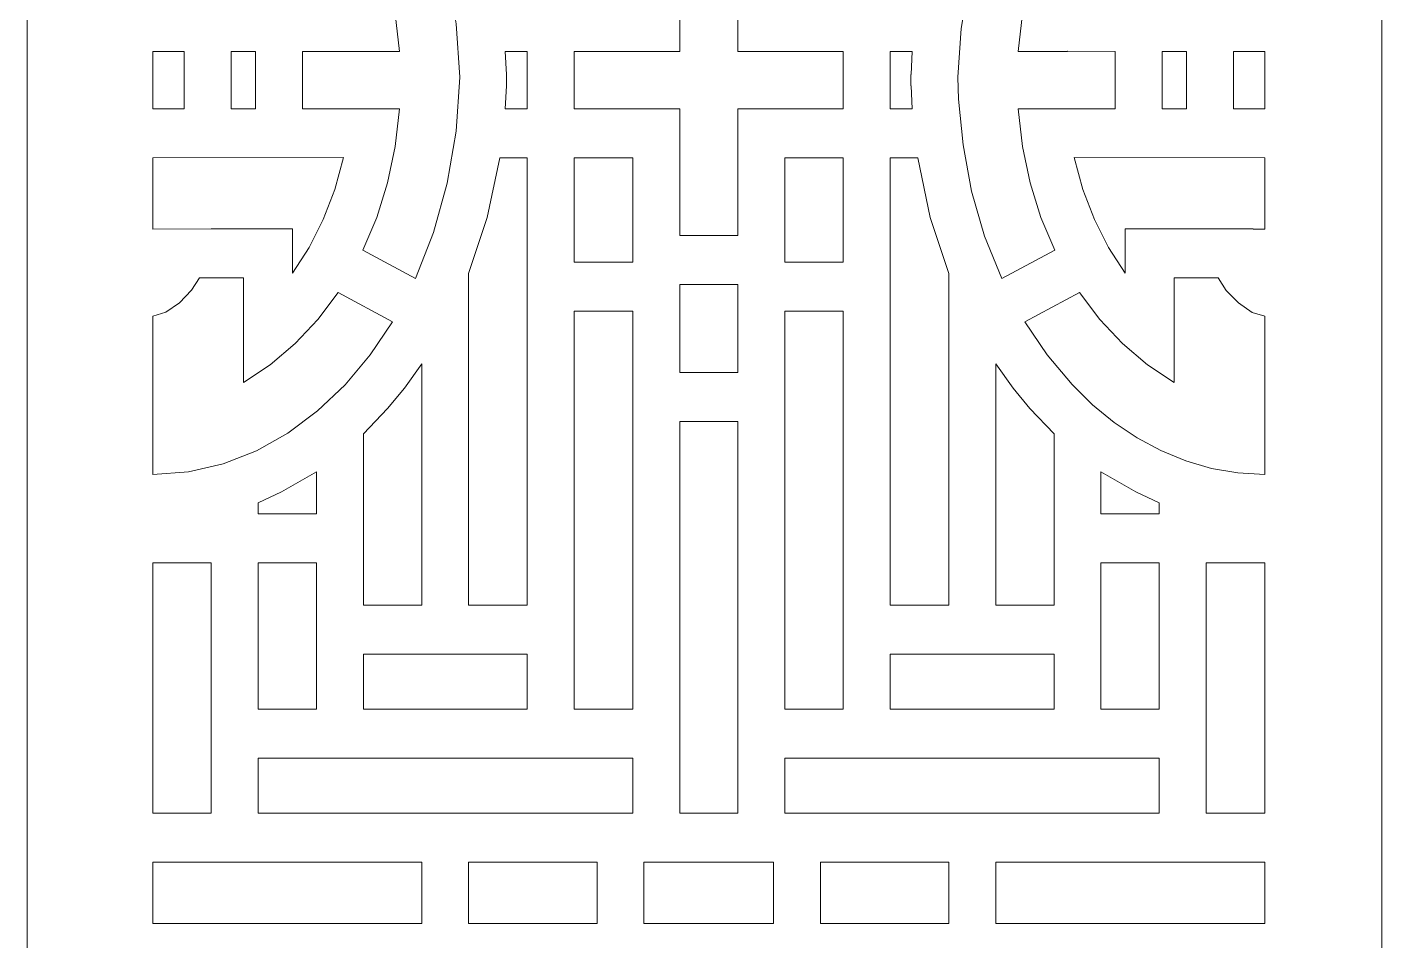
# Model space of a CAD drawing. Header units: centimetres. Extents: x -9.3 to 8.7, y -8.2 to 13.6.
# Drawn here: x -9.34 to -0.73, y -2.88 to 2.93 of the extents above; entities that cross this region are included whole.
import ezdxf

# ---------------------------------------------------------------- set-up
doc = ezdxf.new("R2010")
doc.units = ezdxf.units.CM
doc.header["$MEASUREMENT"] = 0
doc.layers.add('layer 1', color=7, linetype='Continuous')

msp = doc.modelspace()

# ---------------------------------------------------------------- linework, layer by layer
at = {"layer": 'layer 1', "color": 242, "lineweight": 9}
for points, knots in [([(-0.72869, 13.59895), (-0.72869, 13.59895), (-0.72869, 12.26156), (-0.72869, 12.26156), (-0.72869, 12.26156), (-0.72869, 12.26156), (-0.72869, 11.95036), (-0.72869, 11.95036), (-0.72869, 11.95036), (-0.72869, 11.95036), (-0.72869, 11.56136), (-0.72869, 11.56136), (-0.72869, 11.56136), (-0.72869, 11.56136), (-0.72869, 11.25016), (-0.72869, 11.25016), (-0.72869, 11.25016), (-0.72869, 11.25016), (-0.72869, 8.25796), (-0.72869, 8.25796), (-0.72869, 8.25796), (-0.72869, 8.25796), (-0.72869, 7.94675), (-0.72869, 7.94675), (-0.72869, 7.94675), (-0.72869, 7.94675), (-0.72869, 7.55775), (-0.72869, 7.55775), (-0.72869, 7.55775), (-0.72869, 7.55775), (-0.72869, 7.24655), (-0.72869, 7.24655), (-0.72869, 7.24655), (-0.72869, 7.24655), (-0.72869, -2.06965), (-0.72869, -2.06965), (-0.72869, -2.06965), (-0.72869, -2.06965), (-0.72869, -2.38085), (-0.72869, -2.38085), (-0.72869, -2.38085), (-0.72869, -2.38085), (-0.72869, -2.76985), (-0.72869, -2.76985), (-0.72869, -2.76985), (-0.72869, -2.76985), (-0.72869, -3.08105), (-0.72869, -3.08105), (-0.72869, -3.08105), (-0.72869, -3.08105), (-0.72869, -5.83635), (-0.72869, -5.83635), (-0.72869, -5.83635), (-0.72869, -5.83635), (-0.72869, -6.14755), (-0.72869, -6.14755), (-0.72869, -6.14755), (-0.72869, -6.14755), (-0.72869, -6.53656), (-0.72869, -6.53656), (-0.72869, -6.53656), (-0.72869, -6.53656), (-0.72869, -6.84776), (-0.72869, -6.84776), (-0.72869, -6.84776), (-0.72869, -6.84776), (-0.72869, -8.18514), (-0.72869, -8.18514), (-0.72869, -8.18514), (-0.72869, -8.18514), (-5.03073, -8.18514), (-5.03073, -8.18514), (-5.03073, -8.18514), (-5.03073, -8.18514), (-5.03857, -8.18514), (-5.03857, -8.18514), (-5.03857, -8.18514), (-5.03857, -8.18514), (-9.34061, -8.18514), (-9.34061, -8.18514), (-9.34061, -8.18514), (-9.34061, -8.18514), (-9.34061, -6.84776), (-9.34061, -6.84776), (-9.34061, -6.84776), (-9.34061, -6.84776), (-9.34061, -6.53656), (-9.34061, -6.53656), (-9.34061, -6.53656), (-9.34061, -6.53656), (-9.34061, -6.14755), (-9.34061, -6.14755), (-9.34061, -6.14755), (-9.34061, -6.14755), (-9.34061, -5.83635), (-9.34061, -5.83635), (-9.34061, -5.83635), (-9.34061, -5.83635), (-9.34061, -3.08105), (-9.34061, -3.08105), (-9.34061, -3.08105), (-9.34061, -3.08105), (-9.34061, -2.76985), (-9.34061, -2.76985), (-9.34061, -2.76985), (-9.34061, -2.76985), (-9.34061, -2.38085), (-9.34061, -2.38085), (-9.34061, -2.38085), (-9.34061, -2.38085), (-9.34061, -2.06965), (-9.34061, -2.06965), (-9.34061, -2.06965), (-9.34061, -2.06965), (-9.34061, 7.24655), (-9.34061, 7.24655), (-9.34061, 7.24655), (-9.34061, 7.24655), (-9.34061, 7.55775), (-9.34061, 7.55775), (-9.34061, 7.55775), (-9.34061, 7.55775), (-9.34061, 7.94675), (-9.34061, 7.94675), (-9.34061, 7.94675), (-9.34061, 7.94675), (-9.34061, 8.25796), (-9.34061, 8.25796), (-9.34061, 8.25796), (-9.34061, 8.25796), (-9.34061, 11.25016), (-9.34061, 11.25016), (-9.34061, 11.25016), (-9.34061, 11.25016), (-9.34061, 11.56136), (-9.34061, 11.56136), (-9.34061, 11.56136), (-9.34061, 11.56136), (-9.34061, 11.95036), (-9.34061, 11.95036), (-9.34061, 11.95036), (-9.34061, 11.95036), (-9.34061, 12.26156), (-9.34061, 12.26156), (-9.34061, 12.26156), (-9.34061, 12.26156), (-9.34061, 13.59895), (-9.34061, 13.59895), (-9.34061, 13.59895), (-9.34061, 13.59895), (-5.03857, 13.59895), (-5.03857, 13.59895), (-5.03857, 13.59895), (-5.03857, 13.59895), (-5.03073, 13.59895), (-5.03073, 13.59895), (-5.03073, 13.59895), (-5.03073, 13.59895), (-0.72869, 13.59895), (-0.72869, 13.59895)], [0, 0, 0, 0, 0.0243902, 0.0243902, 0.0243902, 0.0243902, 0.0487805, 0.0487805, 0.0487805, 0.0487805, 0.0731707, 0.0731707, 0.0731707, 0.0731707, 0.097561, 0.097561, 0.097561, 0.097561, 0.1219512, 0.1219512, 0.1219512, 0.1219512, 0.1463415, 0.1463415, 0.1463415, 0.1463415, 0.1707317, 0.1707317, 0.1707317, 0.1707317, 0.195122, 0.195122, 0.195122, 0.195122, 0.2195122, 0.2195122, 0.2195122, 0.2195122, 0.2439024, 0.2439024, 0.2439024, 0.2439024, 0.2682927, 0.2682927, 0.2682927, 0.2682927, 0.2926829, 0.2926829, 0.2926829, 0.2926829, 0.3170732, 0.3170732, 0.3170732, 0.3170732, 0.3414634, 0.3414634, 0.3414634, 0.3414634, 0.3658537, 0.3658537, 0.3658537, 0.3658537, 0.3902439, 0.3902439, 0.3902439, 0.3902439, 0.4146341, 0.4146341, 0.4146341, 0.4146341, 0.4390244, 0.4390244, 0.4390244, 0.4390244, 0.4634146, 0.4634146, 0.4634146, 0.4634146, 0.4878049, 0.4878049, 0.4878049, 0.4878049, 0.5121951, 0.5121951, 0.5121951, 0.5121951, 0.5365854, 0.5365854, 0.5365854, 0.5365854, 0.5609756, 0.5609756, 0.5609756, 0.5609756, 0.5853659, 0.5853659, 0.5853659, 0.5853659, 0.6097561, 0.6097561, 0.6097561, 0.6097561, 0.6341463, 0.6341463, 0.6341463, 0.6341463, 0.6585366, 0.6585366, 0.6585366, 0.6585366, 0.6829268, 0.6829268, 0.6829268, 0.6829268, 0.7073171, 0.7073171, 0.7073171, 0.7073171, 0.7317073, 0.7317073, 0.7317073, 0.7317073, 0.7560976, 0.7560976, 0.7560976, 0.7560976, 0.7804878, 0.7804878, 0.7804878, 0.7804878, 0.804878, 0.804878, 0.804878, 0.804878, 0.8292683, 0.8292683, 0.8292683, 0.8292683, 0.8536585, 0.8536585, 0.8536585, 0.8536585, 0.8780488, 0.8780488, 0.8780488, 0.8780488, 0.902439, 0.902439, 0.902439, 0.902439, 0.9268293, 0.9268293, 0.9268293, 0.9268293, 0.9512195, 0.9512195, 0.9512195, 0.9512195, 1, 1, 1, 1]), ([(-6.86091, 3.85407), (-6.86091, 3.85407), (-7.20673, 3.6689), (-7.20673, 3.6689), (-7.20673, 3.6689), (-7.20673, 3.6689), (-7.11804, 3.46118), (-7.11804, 3.46118), (-7.11804, 3.46118), (-7.11804, 3.46118), (-7.0488, 3.24139), (-7.0488, 3.24139), (-7.0488, 3.24139), (-7.0488, 3.24139), (-7.00017, 3.00994), (-7.00017, 3.00994), (-7.00017, 3.00994), (-7.00017, 3.00994), (-6.97411, 2.77031), (-6.97411, 2.77031), (-6.97411, 2.77031), (-6.97411, 2.77031), (-7.59029, 2.77031), (-7.59029, 2.77031), (-7.59029, 2.77031), (-7.59029, 2.77031), (-7.59029, 2.40659), (-7.59029, 2.40659), (-7.59029, 2.40659), (-7.59029, 2.40659), (-6.97411, 2.40659), (-6.97411, 2.40659), (-6.97411, 2.40659), (-6.97411, 2.40659), (-7.00017, 2.16658), (-7.00017, 2.16658), (-7.00017, 2.16658), (-7.00017, 2.16658), (-7.0488, 1.93551), (-7.0488, 1.93551), (-7.0488, 1.93551), (-7.0488, 1.93551), (-7.11804, 1.71573), (-7.11804, 1.71573), (-7.11804, 1.71573), (-7.11804, 1.71573), (-7.20673, 1.508), (-7.20673, 1.508), (-7.20673, 1.508), (-7.20673, 1.508), (-6.87141, 1.32867), (-6.87141, 1.32867), (-6.87141, 1.32867), (-6.87141, 1.32867), (-6.75627, 1.62081), (-6.75627, 1.62081), (-6.75627, 1.62081), (-6.75627, 1.62081), (-6.66952, 1.93357), (-6.66952, 1.93357), (-6.66952, 1.93357), (-6.66952, 1.93357), (-6.61389, 2.26305), (-6.61389, 2.26305), (-6.61389, 2.26305), (-6.61389, 2.26305), (-6.59094, 2.6081), (-6.59094, 2.6081), (-6.59094, 2.6081), (-6.59094, 2.6081), (-6.61273, 2.94497), (-6.61273, 2.94497), (-6.61273, 2.94497), (-6.61273, 2.94497), (-6.6668, 3.26629), (-6.6668, 3.26629), (-6.6668, 3.26629), (-6.6668, 3.26629), (-6.75004, 3.5701), (-6.75004, 3.5701), (-6.75004, 3.5701), (-6.75004, 3.5701), (-6.86091, 3.85407), (-6.86091, 3.85407)], [0, 0, 0, 0, 0.0454545, 0.0454545, 0.0454545, 0.0454545, 0.0909091, 0.0909091, 0.0909091, 0.0909091, 0.1363636, 0.1363636, 0.1363636, 0.1363636, 0.1818182, 0.1818182, 0.1818182, 0.1818182, 0.2272727, 0.2272727, 0.2272727, 0.2272727, 0.2727273, 0.2727273, 0.2727273, 0.2727273, 0.3181818, 0.3181818, 0.3181818, 0.3181818, 0.3636364, 0.3636364, 0.3636364, 0.3636364, 0.4090909, 0.4090909, 0.4090909, 0.4090909, 0.4545455, 0.4545455, 0.4545455, 0.4545455, 0.5, 0.5, 0.5, 0.5, 0.5454545, 0.5454545, 0.5454545, 0.5454545, 0.5909091, 0.5909091, 0.5909091, 0.5909091, 0.6363636, 0.6363636, 0.6363636, 0.6363636, 0.6818182, 0.6818182, 0.6818182, 0.6818182, 0.7272727, 0.7272727, 0.7272727, 0.7272727, 0.7727273, 0.7727273, 0.7727273, 0.7727273, 0.8181818, 0.8181818, 0.8181818, 0.8181818, 0.8636364, 0.8636364, 0.8636364, 0.8636364, 0.9090909, 0.9090909, 0.9090909, 0.9090909, 1, 1, 1, 1]), ([(-3.14361, 1.32867), (-3.14361, 1.32867), (-2.8079, 1.508), (-2.8079, 1.508), (-2.8079, 1.508), (-2.8079, 1.508), (-2.8966, 1.71573), (-2.8966, 1.71573), (-2.8966, 1.71573), (-2.8966, 1.71573), (-2.96545, 1.93551), (-2.96545, 1.93551), (-2.96545, 1.93551), (-2.96545, 1.93551), (-3.01407, 2.16658), (-3.01407, 2.16658), (-3.01407, 2.16658), (-3.01407, 2.16658), (-3.04014, 2.40659), (-3.04014, 2.40659), (-3.04014, 2.40659), (-3.04014, 2.40659), (-2.72855, 2.40659), (-2.72855, 2.40659), (-2.72855, 2.40659), (-2.72855, 2.40659), (-2.72816, 2.40504), (-2.72816, 2.40504), (-2.72816, 2.40504), (-2.72816, 2.40504), (-2.42396, 2.40659), (-2.42396, 2.40659), (-2.42396, 2.40659), (-2.42396, 2.40659), (-2.42396, 2.76992), (-2.42396, 2.76992), (-2.42396, 2.76992), (-2.42396, 2.76992), (-2.72816, 2.77148), (-2.72816, 2.77148), (-2.72816, 2.77148), (-2.72816, 2.77148), (-2.72855, 2.76992), (-2.72855, 2.76992), (-2.72855, 2.76992), (-2.72855, 2.76992), (-3.04014, 2.76992), (-3.04014, 2.76992), (-3.04014, 2.76992), (-3.04014, 2.76992), (-3.01407, 3.00994), (-3.01407, 3.00994), (-3.01407, 3.00994), (-3.01407, 3.00994), (-2.96545, 3.241), (-2.96545, 3.241), (-2.96545, 3.241), (-2.96545, 3.241), (-2.8966, 3.46079), (-2.8966, 3.46079), (-2.8966, 3.46079), (-2.8966, 3.46079), (-2.8079, 3.66852), (-2.8079, 3.66852), (-2.8079, 3.66852), (-2.8079, 3.66852), (-3.14906, 3.85096), (-3.14906, 3.85096), (-3.14906, 3.85096), (-3.14906, 3.85096), (-3.26576, 3.54559), (-3.26576, 3.54559), (-3.26576, 3.54559), (-3.26576, 3.54559), (-3.35095, 3.23167), (-3.35095, 3.23167), (-3.35095, 3.23167), (-3.35095, 3.23167), (-3.40385, 2.91657), (-3.40385, 2.91657), (-3.40385, 2.91657), (-3.40385, 2.91657), (-3.42447, 2.6081), (-3.42447, 2.6081), (-3.42447, 2.6081), (-3.42447, 2.6081), (-3.41941, 2.46689), (-3.41941, 2.46689), (-3.41941, 2.46689), (-3.41941, 2.46689), (-3.39102, 2.17747), (-3.39102, 2.17747), (-3.39102, 2.17747), (-3.39102, 2.17747), (-3.33695, 1.88378), (-3.33695, 1.88378), (-3.33695, 1.88378), (-3.33695, 1.88378), (-3.25526, 1.59747), (-3.25526, 1.59747), (-3.25526, 1.59747), (-3.25526, 1.59747), (-3.14361, 1.32867), (-3.14361, 1.32867)], [0, 0, 0, 0, 0.037037, 0.037037, 0.037037, 0.037037, 0.0740741, 0.0740741, 0.0740741, 0.0740741, 0.1111111, 0.1111111, 0.1111111, 0.1111111, 0.1481481, 0.1481481, 0.1481481, 0.1481481, 0.1851852, 0.1851852, 0.1851852, 0.1851852, 0.2222222, 0.2222222, 0.2222222, 0.2222222, 0.2592593, 0.2592593, 0.2592593, 0.2592593, 0.2962963, 0.2962963, 0.2962963, 0.2962963, 0.3333333, 0.3333333, 0.3333333, 0.3333333, 0.3703704, 0.3703704, 0.3703704, 0.3703704, 0.4074074, 0.4074074, 0.4074074, 0.4074074, 0.4444444, 0.4444444, 0.4444444, 0.4444444, 0.4814815, 0.4814815, 0.4814815, 0.4814815, 0.5185185, 0.5185185, 0.5185185, 0.5185185, 0.5555556, 0.5555556, 0.5555556, 0.5555556, 0.5925926, 0.5925926, 0.5925926, 0.5925926, 0.6296296, 0.6296296, 0.6296296, 0.6296296, 0.6666667, 0.6666667, 0.6666667, 0.6666667, 0.7037037, 0.7037037, 0.7037037, 0.7037037, 0.7407407, 0.7407407, 0.7407407, 0.7407407, 0.7777778, 0.7777778, 0.7777778, 0.7777778, 0.8148148, 0.8148148, 0.8148148, 0.8148148, 0.8518519, 0.8518519, 0.8518519, 0.8518519, 0.8888889, 0.8888889, 0.8888889, 0.8888889, 0.9259259, 0.9259259, 0.9259259, 0.9259259, 1, 1, 1, 1]), ([(-4.82293, 1.60058), (-4.82293, 1.60058), (-4.82293, 2.095), (-4.82293, 2.095), (-4.82293, 2.095), (-4.82293, 2.095), (-4.82371, 2.095), (-4.82371, 2.095), (-4.82371, 2.095), (-4.82371, 2.095), (-4.82371, 2.4062), (-4.82371, 2.4062), (-4.82371, 2.4062), (-4.82371, 2.4062), (-4.82293, 2.4062), (-4.82293, 2.4062), (-4.82293, 2.4062), (-4.82293, 2.4062), (-4.82293, 2.40659), (-4.82293, 2.40659), (-4.82293, 2.40659), (-4.82293, 2.40659), (-4.52496, 2.40659), (-4.52496, 2.40659), (-4.52496, 2.40659), (-4.52496, 2.40659), (-4.52496, 2.4062), (-4.52496, 2.4062), (-4.52496, 2.4062), (-4.52496, 2.4062), (-4.15229, 2.4062), (-4.15229, 2.4062), (-4.15229, 2.4062), (-4.15229, 2.4062), (-4.15229, 2.77031), (-4.15229, 2.77031), (-4.15229, 2.77031), (-4.15229, 2.77031), (-4.52496, 2.77031), (-4.52496, 2.77031), (-4.52496, 2.77031), (-4.52496, 2.77031), (-4.52496, 2.76992), (-4.52496, 2.76992), (-4.52496, 2.76992), (-4.52496, 2.76992), (-4.82293, 2.76992), (-4.82293, 2.76992), (-4.82293, 2.76992), (-4.82293, 2.76992), (-4.82293, 2.77031), (-4.82293, 2.77031), (-4.82293, 2.77031), (-4.82293, 2.77031), (-4.82371, 2.77031), (-4.82371, 2.77031), (-4.82371, 2.77031), (-4.82371, 2.77031), (-4.82371, 3.08151), (-4.82371, 3.08151), (-4.82371, 3.08151), (-4.82371, 3.08151), (-4.82293, 3.08151), (-4.82293, 3.08151), (-4.82293, 3.08151), (-4.82293, 3.08151), (-4.82293, 3.57593), (-4.82293, 3.57593), (-4.82293, 3.57593), (-4.82293, 3.57593), (-5.19248, 3.57593), (-5.19248, 3.57593), (-5.19248, 3.57593), (-5.19248, 3.57593), (-5.19248, 3.08151), (-5.19248, 3.08151), (-5.19248, 3.08151), (-5.19248, 3.08151), (-5.1917, 3.08151), (-5.1917, 3.08151), (-5.1917, 3.08151), (-5.1917, 3.08151), (-5.1917, 2.77031), (-5.1917, 2.77031), (-5.1917, 2.77031), (-5.1917, 2.77031), (-5.19248, 2.77031), (-5.19248, 2.77031), (-5.19248, 2.77031), (-5.19248, 2.77031), (-5.19248, 2.76992), (-5.19248, 2.76992), (-5.19248, 2.76992), (-5.19248, 2.76992), (-5.49046, 2.76992), (-5.49046, 2.76992), (-5.49046, 2.76992), (-5.49046, 2.76992), (-5.49046, 2.77031), (-5.49046, 2.77031), (-5.49046, 2.77031), (-5.49046, 2.77031), (-5.86312, 2.77031), (-5.86312, 2.77031), (-5.86312, 2.77031), (-5.86312, 2.77031), (-5.86312, 2.4062), (-5.86312, 2.4062), (-5.86312, 2.4062), (-5.86312, 2.4062), (-5.49046, 2.4062), (-5.49046, 2.4062), (-5.49046, 2.4062), (-5.49046, 2.4062), (-5.49046, 2.40659), (-5.49046, 2.40659), (-5.49046, 2.40659), (-5.49046, 2.40659), (-5.19248, 2.40659), (-5.19248, 2.40659), (-5.19248, 2.40659), (-5.19248, 2.40659), (-5.19248, 2.4062), (-5.19248, 2.4062), (-5.19248, 2.4062), (-5.19248, 2.4062), (-5.1917, 2.4062), (-5.1917, 2.4062), (-5.1917, 2.4062), (-5.1917, 2.4062), (-5.1917, 2.095), (-5.1917, 2.095), (-5.1917, 2.095), (-5.1917, 2.095), (-5.19248, 2.095), (-5.19248, 2.095), (-5.19248, 2.095), (-5.19248, 2.095), (-5.19248, 1.60058), (-5.19248, 1.60058), (-5.19248, 1.60058), (-5.19248, 1.60058), (-4.82293, 1.60058), (-4.82293, 1.60058)], [0, 0, 0, 0, 0.027027, 0.027027, 0.027027, 0.027027, 0.0540541, 0.0540541, 0.0540541, 0.0540541, 0.0810811, 0.0810811, 0.0810811, 0.0810811, 0.1081081, 0.1081081, 0.1081081, 0.1081081, 0.1351351, 0.1351351, 0.1351351, 0.1351351, 0.1621622, 0.1621622, 0.1621622, 0.1621622, 0.1891892, 0.1891892, 0.1891892, 0.1891892, 0.2162162, 0.2162162, 0.2162162, 0.2162162, 0.2432432, 0.2432432, 0.2432432, 0.2432432, 0.2702703, 0.2702703, 0.2702703, 0.2702703, 0.2972973, 0.2972973, 0.2972973, 0.2972973, 0.3243243, 0.3243243, 0.3243243, 0.3243243, 0.3513514, 0.3513514, 0.3513514, 0.3513514, 0.3783784, 0.3783784, 0.3783784, 0.3783784, 0.4054054, 0.4054054, 0.4054054, 0.4054054, 0.4324324, 0.4324324, 0.4324324, 0.4324324, 0.4594595, 0.4594595, 0.4594595, 0.4594595, 0.4864865, 0.4864865, 0.4864865, 0.4864865, 0.5135135, 0.5135135, 0.5135135, 0.5135135, 0.5405405, 0.5405405, 0.5405405, 0.5405405, 0.5675676, 0.5675676, 0.5675676, 0.5675676, 0.5945946, 0.5945946, 0.5945946, 0.5945946, 0.6216216, 0.6216216, 0.6216216, 0.6216216, 0.6486486, 0.6486486, 0.6486486, 0.6486486, 0.6756757, 0.6756757, 0.6756757, 0.6756757, 0.7027027, 0.7027027, 0.7027027, 0.7027027, 0.7297297, 0.7297297, 0.7297297, 0.7297297, 0.7567568, 0.7567568, 0.7567568, 0.7567568, 0.7837838, 0.7837838, 0.7837838, 0.7837838, 0.8108108, 0.8108108, 0.8108108, 0.8108108, 0.8378378, 0.8378378, 0.8378378, 0.8378378, 0.8648649, 0.8648649, 0.8648649, 0.8648649, 0.8918919, 0.8918919, 0.8918919, 0.8918919, 0.9189189, 0.9189189, 0.9189189, 0.9189189, 0.9459459, 0.9459459, 0.9459459, 0.9459459, 1, 1, 1, 1]), ([(-8.34184, 2.77031), (-8.34184, 2.77031), (-8.54218, 2.77031), (-8.54218, 2.77031), (-8.54218, 2.77031), (-8.54218, 2.77031), (-8.54218, 2.76992), (-8.54218, 2.76992), (-8.54218, 2.76992), (-8.54218, 2.76992), (-8.54218, 2.7248), (-8.54218, 2.7248), (-8.54218, 2.7248), (-8.54218, 2.7248), (-8.54218, 2.67928), (-8.54218, 2.67928), (-8.54218, 2.67928), (-8.54218, 2.67928), (-8.54218, 2.63377), (-8.54218, 2.63377), (-8.54218, 2.63377), (-8.54218, 2.63377), (-8.54218, 2.58787), (-8.54218, 2.58787), (-8.54218, 2.58787), (-8.54218, 2.58787), (-8.54218, 2.54274), (-8.54218, 2.54274), (-8.54218, 2.54274), (-8.54218, 2.54274), (-8.54218, 2.49723), (-8.54218, 2.49723), (-8.54218, 2.49723), (-8.54218, 2.49723), (-8.54218, 2.45172), (-8.54218, 2.45172), (-8.54218, 2.45172), (-8.54218, 2.45172), (-8.54218, 2.40659), (-8.54218, 2.40659), (-8.54218, 2.40659), (-8.54218, 2.40659), (-8.34184, 2.40659), (-8.34184, 2.40659), (-8.34184, 2.40659), (-8.34184, 2.40659), (-8.34184, 2.77031), (-8.34184, 2.77031)], [0, 0, 0, 0, 0.0769231, 0.0769231, 0.0769231, 0.0769231, 0.1538462, 0.1538462, 0.1538462, 0.1538462, 0.2307692, 0.2307692, 0.2307692, 0.2307692, 0.3076923, 0.3076923, 0.3076923, 0.3076923, 0.3846154, 0.3846154, 0.3846154, 0.3846154, 0.4615385, 0.4615385, 0.4615385, 0.4615385, 0.5384615, 0.5384615, 0.5384615, 0.5384615, 0.6153846, 0.6153846, 0.6153846, 0.6153846, 0.6923077, 0.6923077, 0.6923077, 0.6923077, 0.7692308, 0.7692308, 0.7692308, 0.7692308, 0.8461538, 0.8461538, 0.8461538, 0.8461538, 1, 1, 1, 1]), ([(-7.88826, 2.77031), (-7.88826, 2.77031), (-8.04425, 2.77031), (-8.04425, 2.77031), (-8.04425, 2.77031), (-8.04425, 2.77031), (-8.04425, 2.40659), (-8.04425, 2.40659), (-8.04425, 2.40659), (-8.04425, 2.40659), (-7.88826, 2.40659), (-7.88826, 2.40659), (-7.88826, 2.40659), (-7.88826, 2.40659), (-7.88826, 2.77031), (-7.88826, 2.77031)], [0, 0, 0, 0, 0.2, 0.2, 0.2, 0.2, 0.4, 0.4, 0.4, 0.4, 0.6, 0.6, 0.6, 0.6, 1, 1, 1, 1]), ([(-6.29413, 2.55169), (-6.29413, 2.55169), (-6.29258, 2.55169), (-6.29258, 2.55169), (-6.29258, 2.55169), (-6.29258, 2.55169), (-6.29297, 2.6081), (-6.29297, 2.6081), (-6.29297, 2.6081), (-6.29297, 2.6081), (-6.29258, 2.61588), (-6.29258, 2.61588), (-6.29258, 2.61588), (-6.29258, 2.61588), (-6.29258, 2.61627), (-6.29258, 2.61627), (-6.29258, 2.61627), (-6.29258, 2.61627), (-6.29258, 2.61704), (-6.29258, 2.61704), (-6.29258, 2.61704), (-6.29258, 2.61704), (-6.29258, 2.62482), (-6.29258, 2.62482), (-6.29258, 2.62482), (-6.29258, 2.62482), (-6.29413, 2.62482), (-6.29413, 2.62482), (-6.29413, 2.62482), (-6.29413, 2.62482), (-6.30114, 2.77031), (-6.30114, 2.77031), (-6.30114, 2.77031), (-6.30114, 2.77031), (-6.1611, 2.77031), (-6.1611, 2.77031), (-6.1611, 2.77031), (-6.1611, 2.77031), (-6.1611, 2.4062), (-6.1611, 2.4062), (-6.1611, 2.4062), (-6.1611, 2.4062), (-6.30114, 2.4062), (-6.30114, 2.4062), (-6.30114, 2.4062), (-6.30114, 2.4062), (-6.29413, 2.55169), (-6.29413, 2.55169)], [0, 0, 0, 0, 0.0769231, 0.0769231, 0.0769231, 0.0769231, 0.1538462, 0.1538462, 0.1538462, 0.1538462, 0.2307692, 0.2307692, 0.2307692, 0.2307692, 0.3076923, 0.3076923, 0.3076923, 0.3076923, 0.3846154, 0.3846154, 0.3846154, 0.3846154, 0.4615385, 0.4615385, 0.4615385, 0.4615385, 0.5384615, 0.5384615, 0.5384615, 0.5384615, 0.6153846, 0.6153846, 0.6153846, 0.6153846, 0.6923077, 0.6923077, 0.6923077, 0.6923077, 0.7692308, 0.7692308, 0.7692308, 0.7692308, 0.8461538, 0.8461538, 0.8461538, 0.8461538, 1, 1, 1, 1]), ([(-3.72128, 2.55169), (-3.72128, 2.55169), (-3.72284, 2.55169), (-3.72284, 2.55169), (-3.72284, 2.55169), (-3.72284, 2.55169), (-3.72245, 2.6081), (-3.72245, 2.6081), (-3.72245, 2.6081), (-3.72245, 2.6081), (-3.72284, 2.61588), (-3.72284, 2.61588), (-3.72284, 2.61588), (-3.72284, 2.61588), (-3.72284, 2.61627), (-3.72284, 2.61627), (-3.72284, 2.61627), (-3.72284, 2.61627), (-3.72284, 2.61704), (-3.72284, 2.61704), (-3.72284, 2.61704), (-3.72284, 2.61704), (-3.72284, 2.62482), (-3.72284, 2.62482), (-3.72284, 2.62482), (-3.72284, 2.62482), (-3.72128, 2.62482), (-3.72128, 2.62482), (-3.72128, 2.62482), (-3.72128, 2.62482), (-3.71428, 2.77031), (-3.71428, 2.77031), (-3.71428, 2.77031), (-3.71428, 2.77031), (-3.85432, 2.77031), (-3.85432, 2.77031), (-3.85432, 2.77031), (-3.85432, 2.77031), (-3.85432, 2.62599), (-3.85432, 2.62599), (-3.85432, 2.62599), (-3.85432, 2.62599), (-3.85432, 2.55091), (-3.85432, 2.55091), (-3.85432, 2.55091), (-3.85432, 2.55091), (-3.85432, 2.4062), (-3.85432, 2.4062), (-3.85432, 2.4062), (-3.85432, 2.4062), (-3.71428, 2.4062), (-3.71428, 2.4062), (-3.71428, 2.4062), (-3.71428, 2.4062), (-3.72128, 2.55169), (-3.72128, 2.55169)], [0, 0, 0, 0, 0.0666667, 0.0666667, 0.0666667, 0.0666667, 0.1333333, 0.1333333, 0.1333333, 0.1333333, 0.2, 0.2, 0.2, 0.2, 0.2666667, 0.2666667, 0.2666667, 0.2666667, 0.3333333, 0.3333333, 0.3333333, 0.3333333, 0.4, 0.4, 0.4, 0.4, 0.4666667, 0.4666667, 0.4666667, 0.4666667, 0.5333333, 0.5333333, 0.5333333, 0.5333333, 0.6, 0.6, 0.6, 0.6, 0.6666667, 0.6666667, 0.6666667, 0.6666667, 0.7333333, 0.7333333, 0.7333333, 0.7333333, 0.8, 0.8, 0.8, 0.8, 0.8666667, 0.8666667, 0.8666667, 0.8666667, 1, 1, 1, 1]), ([(-2.12637, 2.40659), (-2.12637, 2.40659), (-1.96999, 2.40659), (-1.96999, 2.40659), (-1.96999, 2.40659), (-1.96999, 2.40659), (-1.96999, 2.76992), (-1.96999, 2.76992), (-1.96999, 2.76992), (-1.96999, 2.76992), (-2.12637, 2.76992), (-2.12637, 2.76992), (-2.12637, 2.76992), (-2.12637, 2.76992), (-2.12637, 2.40659), (-2.12637, 2.40659)], [0, 0, 0, 0, 0.2, 0.2, 0.2, 0.2, 0.4, 0.4, 0.4, 0.4, 0.6, 0.6, 0.6, 0.6, 1, 1, 1, 1]), ([(-1.67241, 2.40659), (-1.67241, 2.40659), (-1.47324, 2.40659), (-1.47324, 2.40659), (-1.47324, 2.40659), (-1.47324, 2.40659), (-1.47324, 2.49762), (-1.47324, 2.49762), (-1.47324, 2.49762), (-1.47324, 2.49762), (-1.47324, 2.58787), (-1.47324, 2.58787), (-1.47324, 2.58787), (-1.47324, 2.58787), (-1.47324, 2.67928), (-1.47324, 2.67928), (-1.47324, 2.67928), (-1.47324, 2.67928), (-1.47324, 2.76992), (-1.47324, 2.76992), (-1.47324, 2.76992), (-1.47324, 2.76992), (-1.67241, 2.76992), (-1.67241, 2.76992), (-1.67241, 2.76992), (-1.67241, 2.76992), (-1.67241, 2.40659), (-1.67241, 2.40659)], [0, 0, 0, 0, 0.125, 0.125, 0.125, 0.125, 0.25, 0.25, 0.25, 0.25, 0.375, 0.375, 0.375, 0.375, 0.5, 0.5, 0.5, 0.5, 0.625, 0.625, 0.625, 0.625, 0.75, 0.75, 0.75, 0.75, 1, 1, 1, 1]), ([(-8.54218, 2.09539), (-8.54218, 2.09539), (-7.33005, 2.09578), (-7.33005, 2.09578), (-7.33005, 2.09578), (-7.33005, 2.09578), (-7.38489, 1.8935), (-7.38489, 1.8935), (-7.38489, 1.8935), (-7.38489, 1.8935), (-7.45803, 1.70289), (-7.45803, 1.70289), (-7.45803, 1.70289), (-7.45803, 1.70289), (-7.54827, 1.5255), (-7.54827, 1.5255), (-7.54827, 1.5255), (-7.54827, 1.5255), (-7.65447, 1.36251), (-7.65447, 1.36251), (-7.65447, 1.36251), (-7.65447, 1.36251), (-7.65447, 1.64259), (-7.65447, 1.64259), (-7.65447, 1.64259), (-7.65447, 1.64259), (-8.17146, 1.64259), (-8.17146, 1.64259), (-8.17146, 1.64259), (-8.17146, 1.64259), (-8.17146, 1.64259), (-8.17146, 1.64259), (-8.17146, 1.64259), (-8.17146, 1.64259), (-8.54218, 1.64221), (-8.54218, 1.64221), (-8.54218, 1.64221), (-8.54218, 1.64221), (-8.54218, 2.09539), (-8.54218, 2.09539)], [0, 0, 0, 0, 0.0909091, 0.0909091, 0.0909091, 0.0909091, 0.1818182, 0.1818182, 0.1818182, 0.1818182, 0.2727273, 0.2727273, 0.2727273, 0.2727273, 0.3636364, 0.3636364, 0.3636364, 0.3636364, 0.4545455, 0.4545455, 0.4545455, 0.4545455, 0.5454545, 0.5454545, 0.5454545, 0.5454545, 0.6363636, 0.6363636, 0.6363636, 0.6363636, 0.7272727, 0.7272727, 0.7272727, 0.7272727, 0.8181818, 0.8181818, 0.8181818, 0.8181818, 1, 1, 1, 1]), ([(-6.33615, 2.095), (-6.33615, 2.095), (-6.41628, 1.71612), (-6.41628, 1.71612), (-6.41628, 1.71612), (-6.41628, 1.71612), (-6.53376, 1.35979), (-6.53376, 1.35979), (-6.53376, 1.35979), (-6.53376, 1.35979), (-6.53376, -0.74821), (-6.53376, -0.74821), (-6.53376, -0.74821), (-6.53376, -0.74821), (-6.1611, -0.74821), (-6.1611, -0.74821), (-6.1611, -0.74821), (-6.1611, -0.74821), (-6.1611, 2.095), (-6.1611, 2.095), (-6.1611, 2.095), (-6.1611, 2.095), (-6.33615, 2.095), (-6.33615, 2.095)], [0, 0, 0, 0, 0.1428571, 0.1428571, 0.1428571, 0.1428571, 0.2857143, 0.2857143, 0.2857143, 0.2857143, 0.4285714, 0.4285714, 0.4285714, 0.4285714, 0.5714286, 0.5714286, 0.5714286, 0.5714286, 0.7142857, 0.7142857, 0.7142857, 0.7142857, 1, 1, 1, 1]), ([(-5.86312, 2.095), (-5.86312, 2.095), (-5.86312, 1.43137), (-5.86312, 1.43137), (-5.86312, 1.43137), (-5.86312, 1.43137), (-5.49046, 1.43137), (-5.49046, 1.43137), (-5.49046, 1.43137), (-5.49046, 1.43137), (-5.49046, 2.095), (-5.49046, 2.095), (-5.49046, 2.095), (-5.49046, 2.095), (-5.86312, 2.095), (-5.86312, 2.095)], [0, 0, 0, 0, 0.2, 0.2, 0.2, 0.2, 0.4, 0.4, 0.4, 0.4, 0.6, 0.6, 0.6, 0.6, 1, 1, 1, 1]), ([(-4.15229, 2.095), (-4.15229, 2.095), (-4.15229, 1.43137), (-4.15229, 1.43137), (-4.15229, 1.43137), (-4.15229, 1.43137), (-4.52496, 1.43137), (-4.52496, 1.43137), (-4.52496, 1.43137), (-4.52496, 1.43137), (-4.52496, 2.095), (-4.52496, 2.095), (-4.52496, 2.095), (-4.52496, 2.095), (-4.15229, 2.095), (-4.15229, 2.095)], [0, 0, 0, 0, 0.2, 0.2, 0.2, 0.2, 0.4, 0.4, 0.4, 0.4, 0.6, 0.6, 0.6, 0.6, 1, 1, 1, 1]), ([(-3.67927, 2.095), (-3.67927, 2.095), (-3.59913, 1.71612), (-3.59913, 1.71612), (-3.59913, 1.71612), (-3.59913, 1.71612), (-3.48165, 1.35979), (-3.48165, 1.35979), (-3.48165, 1.35979), (-3.48165, 1.35979), (-3.48165, -0.74821), (-3.48165, -0.74821), (-3.48165, -0.74821), (-3.48165, -0.74821), (-3.85432, -0.74821), (-3.85432, -0.74821), (-3.85432, -0.74821), (-3.85432, -0.74821), (-3.85432, 2.095), (-3.85432, 2.095), (-3.85432, 2.095), (-3.85432, 2.095), (-3.67927, 2.095), (-3.67927, 2.095)], [0, 0, 0, 0, 0.1428571, 0.1428571, 0.1428571, 0.1428571, 0.2857143, 0.2857143, 0.2857143, 0.2857143, 0.4285714, 0.4285714, 0.4285714, 0.4285714, 0.5714286, 0.5714286, 0.5714286, 0.5714286, 0.7142857, 0.7142857, 0.7142857, 0.7142857, 1, 1, 1, 1]), ([(-1.47324, 2.09539), (-1.47324, 2.09539), (-2.6842, 2.09578), (-2.6842, 2.09578), (-2.6842, 2.09578), (-2.6842, 2.09578), (-2.62974, 1.8935), (-2.62974, 1.8935), (-2.62974, 1.8935), (-2.62974, 1.8935), (-2.55622, 1.70289), (-2.55622, 1.70289), (-2.55622, 1.70289), (-2.55622, 1.70289), (-2.46597, 1.5255), (-2.46597, 1.5255), (-2.46597, 1.5255), (-2.46597, 1.5255), (-2.35977, 1.36251), (-2.35977, 1.36251), (-2.35977, 1.36251), (-2.35977, 1.36251), (-2.35977, 1.64259), (-2.35977, 1.64259), (-2.35977, 1.64259), (-2.35977, 1.64259), (-1.54676, 1.64259), (-1.54676, 1.64259), (-1.54676, 1.64259), (-1.54676, 1.64259), (-1.54676, 1.64221), (-1.54676, 1.64221), (-1.54676, 1.64221), (-1.54676, 1.64221), (-1.47324, 1.64221), (-1.47324, 1.64221), (-1.47324, 1.64221), (-1.47324, 1.64221), (-1.47324, 2.09539), (-1.47324, 2.09539)], [0, 0, 0, 0, 0.0909091, 0.0909091, 0.0909091, 0.0909091, 0.1818182, 0.1818182, 0.1818182, 0.1818182, 0.2727273, 0.2727273, 0.2727273, 0.2727273, 0.3636364, 0.3636364, 0.3636364, 0.3636364, 0.4545455, 0.4545455, 0.4545455, 0.4545455, 0.5454545, 0.5454545, 0.5454545, 0.5454545, 0.6363636, 0.6363636, 0.6363636, 0.6363636, 0.7272727, 0.7272727, 0.7272727, 0.7272727, 0.8181818, 0.8181818, 0.8181818, 0.8181818, 1, 1, 1, 1]), ([(-8.54218, 1.08827), (-8.54218, 1.08827), (-8.45932, 1.11355), (-8.45932, 1.11355), (-8.45932, 1.11355), (-8.45932, 1.11355), (-8.37179, 1.17385), (-8.37179, 1.17385), (-8.37179, 1.17385), (-8.37179, 1.17385), (-8.29477, 1.25281), (-8.29477, 1.25281), (-8.29477, 1.25281), (-8.29477, 1.25281), (-8.24459, 1.33139), (-8.24459, 1.33139), (-8.24459, 1.33139), (-8.24459, 1.33139), (-7.96567, 1.33139), (-7.96567, 1.33139), (-7.96567, 1.33139), (-7.96567, 1.33139), (-7.96567, 0.94434), (-7.96567, 0.94434), (-7.96567, 0.94434), (-7.96567, 0.94434), (-7.96567, 0.6662), (-7.96567, 0.6662), (-7.96567, 0.6662), (-7.96567, 0.6662), (-7.79529, 0.77979), (-7.79529, 0.77979), (-7.79529, 0.77979), (-7.79529, 0.77979), (-7.63697, 0.91399), (-7.63697, 0.91399), (-7.63697, 0.91399), (-7.63697, 0.91399), (-7.49226, 1.06765), (-7.49226, 1.06765), (-7.49226, 1.06765), (-7.49226, 1.06765), (-7.36272, 1.23803), (-7.36272, 1.23803), (-7.36272, 1.23803), (-7.36272, 1.23803), (-7.0169, 1.05326), (-7.0169, 1.05326), (-7.0169, 1.05326), (-7.0169, 1.05326), (-7.16005, 0.84203), (-7.16005, 0.84203), (-7.16005, 0.84203), (-7.16005, 0.84203), (-7.31954, 0.6522), (-7.31954, 0.6522), (-7.31954, 0.6522), (-7.31954, 0.6522), (-7.4942, 0.48648), (-7.4942, 0.48648), (-7.4942, 0.48648), (-7.4942, 0.48648), (-7.68248, 0.34605), (-7.68248, 0.34605), (-7.68248, 0.34605), (-7.68248, 0.34605), (-7.88282, 0.23363), (-7.88282, 0.23363), (-7.88282, 0.23363), (-7.88282, 0.23363), (-8.09365, 0.15077), (-8.09365, 0.15077), (-8.09365, 0.15077), (-8.09365, 0.15077), (-8.31422, 0.1002), (-8.31422, 0.1002), (-8.31422, 0.1002), (-8.31422, 0.1002), (-8.54218, 0.0827), (-8.54218, 0.0827), (-8.54218, 0.0827), (-8.54218, 0.0827), (-8.54218, 1.08827), (-8.54218, 1.08827)], [0, 0, 0, 0, 0.0454545, 0.0454545, 0.0454545, 0.0454545, 0.0909091, 0.0909091, 0.0909091, 0.0909091, 0.1363636, 0.1363636, 0.1363636, 0.1363636, 0.1818182, 0.1818182, 0.1818182, 0.1818182, 0.2272727, 0.2272727, 0.2272727, 0.2272727, 0.2727273, 0.2727273, 0.2727273, 0.2727273, 0.3181818, 0.3181818, 0.3181818, 0.3181818, 0.3636364, 0.3636364, 0.3636364, 0.3636364, 0.4090909, 0.4090909, 0.4090909, 0.4090909, 0.4545455, 0.4545455, 0.4545455, 0.4545455, 0.5, 0.5, 0.5, 0.5, 0.5454545, 0.5454545, 0.5454545, 0.5454545, 0.5909091, 0.5909091, 0.5909091, 0.5909091, 0.6363636, 0.6363636, 0.6363636, 0.6363636, 0.6818182, 0.6818182, 0.6818182, 0.6818182, 0.7272727, 0.7272727, 0.7272727, 0.7272727, 0.7727273, 0.7727273, 0.7727273, 0.7727273, 0.8181818, 0.8181818, 0.8181818, 0.8181818, 0.8636364, 0.8636364, 0.8636364, 0.8636364, 0.9090909, 0.9090909, 0.9090909, 0.9090909, 1, 1, 1, 1]), ([(-1.47324, 1.08827), (-1.47324, 1.08827), (-1.55299, 1.11277), (-1.55299, 1.11277), (-1.55299, 1.11277), (-1.55299, 1.11277), (-1.64051, 1.17346), (-1.64051, 1.17346), (-1.64051, 1.17346), (-1.64051, 1.17346), (-1.7187, 1.25243), (-1.7187, 1.25243), (-1.7187, 1.25243), (-1.7187, 1.25243), (-1.76966, 1.33139), (-1.76966, 1.33139), (-1.76966, 1.33139), (-1.76966, 1.33139), (-2.04857, 1.33139), (-2.04857, 1.33139), (-2.04857, 1.33139), (-2.04857, 1.33139), (-2.04857, 0.6662), (-2.04857, 0.6662), (-2.04857, 0.6662), (-2.04857, 0.6662), (-2.21896, 0.77979), (-2.21896, 0.77979), (-2.21896, 0.77979), (-2.21896, 0.77979), (-2.37728, 0.91399), (-2.37728, 0.91399), (-2.37728, 0.91399), (-2.37728, 0.91399), (-2.52199, 1.06765), (-2.52199, 1.06765), (-2.52199, 1.06765), (-2.52199, 1.06765), (-2.65191, 1.23803), (-2.65191, 1.23803), (-2.65191, 1.23803), (-2.65191, 1.23803), (-2.99851, 1.05326), (-2.99851, 1.05326), (-2.99851, 1.05326), (-2.99851, 1.05326), (-2.85614, 0.84281), (-2.85614, 0.84281), (-2.85614, 0.84281), (-2.85614, 0.84281), (-2.69782, 0.65414), (-2.69782, 0.65414), (-2.69782, 0.65414), (-2.69782, 0.65414), (-2.69743, 0.65375), (-2.69743, 0.65375), (-2.69743, 0.65375), (-2.69743, 0.65375), (-2.69704, 0.65375), (-2.69704, 0.65375), (-2.69704, 0.65375), (-2.69704, 0.65375), (-2.5675, 0.52616), (-2.5675, 0.52616), (-2.5675, 0.52616), (-2.5675, 0.52616), (-2.42979, 0.41335), (-2.42979, 0.41335), (-2.42979, 0.41335), (-2.42979, 0.41335), (-2.28509, 0.3161), (-2.28509, 0.3161), (-2.28509, 0.3161), (-2.28509, 0.3161), (-2.13338, 0.23402), (-2.13338, 0.23402), (-2.13338, 0.23402), (-2.13338, 0.23402), (-1.97583, 0.16906), (-1.97583, 0.16906), (-1.97583, 0.16906), (-1.97583, 0.16906), (-1.81284, 0.1216), (-1.81284, 0.1216), (-1.81284, 0.1216), (-1.81284, 0.1216), (-1.64518, 0.09242), (-1.64518, 0.09242), (-1.64518, 0.09242), (-1.64518, 0.09242), (-1.47324, 0.0827), (-1.47324, 0.0827), (-1.47324, 0.0827), (-1.47324, 0.0827), (-1.47324, 1.08827), (-1.47324, 1.08827)], [0, 0, 0, 0, 0.04, 0.04, 0.04, 0.04, 0.08, 0.08, 0.08, 0.08, 0.12, 0.12, 0.12, 0.12, 0.16, 0.16, 0.16, 0.16, 0.2, 0.2, 0.2, 0.2, 0.24, 0.24, 0.24, 0.24, 0.28, 0.28, 0.28, 0.28, 0.32, 0.32, 0.32, 0.32, 0.36, 0.36, 0.36, 0.36, 0.4, 0.4, 0.4, 0.4, 0.44, 0.44, 0.44, 0.44, 0.48, 0.48, 0.48, 0.48, 0.52, 0.52, 0.52, 0.52, 0.56, 0.56, 0.56, 0.56, 0.6, 0.6, 0.6, 0.6, 0.64, 0.64, 0.64, 0.64, 0.68, 0.68, 0.68, 0.68, 0.72, 0.72, 0.72, 0.72, 0.76, 0.76, 0.76, 0.76, 0.8, 0.8, 0.8, 0.8, 0.84, 0.84, 0.84, 0.84, 0.88, 0.88, 0.88, 0.88, 0.92, 0.92, 0.92, 0.92, 1, 1, 1, 1]), ([(-4.82293, 0.73116), (-4.82293, 0.73116), (-4.82293, 1.28938), (-4.82293, 1.28938), (-4.82293, 1.28938), (-4.82293, 1.28938), (-5.19248, 1.28938), (-5.19248, 1.28938), (-5.19248, 1.28938), (-5.19248, 1.28938), (-5.19248, 0.73116), (-5.19248, 0.73116), (-5.19248, 0.73116), (-5.19248, 0.73116), (-4.82293, 0.73116), (-4.82293, 0.73116)], [0, 0, 0, 0, 0.2, 0.2, 0.2, 0.2, 0.4, 0.4, 0.4, 0.4, 0.6, 0.6, 0.6, 0.6, 1, 1, 1, 1]), ([(-5.86312, 1.12017), (-5.86312, 1.12017), (-5.86312, -0.74821), (-5.86312, -0.74821), (-5.86312, -0.74821), (-5.86312, -0.74821), (-5.86312, -1.05941), (-5.86312, -1.05941), (-5.86312, -1.05941), (-5.86312, -1.05941), (-5.86312, -1.40912), (-5.86312, -1.40912), (-5.86312, -1.40912), (-5.86312, -1.40912), (-5.49046, -1.40912), (-5.49046, -1.40912), (-5.49046, -1.40912), (-5.49046, -1.40912), (-5.49046, 1.12017), (-5.49046, 1.12017), (-5.49046, 1.12017), (-5.49046, 1.12017), (-5.86312, 1.12017), (-5.86312, 1.12017)], [0, 0, 0, 0, 0.1428571, 0.1428571, 0.1428571, 0.1428571, 0.2857143, 0.2857143, 0.2857143, 0.2857143, 0.4285714, 0.4285714, 0.4285714, 0.4285714, 0.5714286, 0.5714286, 0.5714286, 0.5714286, 0.7142857, 0.7142857, 0.7142857, 0.7142857, 1, 1, 1, 1]), ([(-4.15229, 1.12017), (-4.15229, 1.12017), (-4.15229, -0.74821), (-4.15229, -0.74821), (-4.15229, -0.74821), (-4.15229, -0.74821), (-4.15229, -1.05941), (-4.15229, -1.05941), (-4.15229, -1.05941), (-4.15229, -1.05941), (-4.15229, -1.40912), (-4.15229, -1.40912), (-4.15229, -1.40912), (-4.15229, -1.40912), (-4.52496, -1.40912), (-4.52496, -1.40912), (-4.52496, -1.40912), (-4.52496, -1.40912), (-4.52496, 1.12017), (-4.52496, 1.12017), (-4.52496, 1.12017), (-4.52496, 1.12017), (-4.15229, 1.12017), (-4.15229, 1.12017)], [0, 0, 0, 0, 0.1428571, 0.1428571, 0.1428571, 0.1428571, 0.2857143, 0.2857143, 0.2857143, 0.2857143, 0.4285714, 0.4285714, 0.4285714, 0.4285714, 0.5714286, 0.5714286, 0.5714286, 0.5714286, 0.7142857, 0.7142857, 0.7142857, 0.7142857, 1, 1, 1, 1]), ([(-7.20245, 0.34061), (-7.20245, 0.34061), (-7.20245, -0.74821), (-7.20245, -0.74821), (-7.20245, -0.74821), (-7.20245, -0.74821), (-6.83173, -0.74821), (-6.83173, -0.74821), (-6.83173, -0.74821), (-6.83173, -0.74821), (-6.83173, 0.78562), (-6.83173, 0.78562), (-6.83173, 0.78562), (-6.83173, 0.78562), (-6.94182, 0.6308), (-6.94182, 0.6308), (-6.94182, 0.6308), (-6.94182, 0.6308), (-7.04919, 0.50087), (-7.04919, 0.50087), (-7.04919, 0.50087), (-7.04919, 0.50087), (-7.20245, 0.34061), (-7.20245, 0.34061)], [0, 0, 0, 0, 0.1428571, 0.1428571, 0.1428571, 0.1428571, 0.2857143, 0.2857143, 0.2857143, 0.2857143, 0.4285714, 0.4285714, 0.4285714, 0.4285714, 0.5714286, 0.5714286, 0.5714286, 0.5714286, 0.7142857, 0.7142857, 0.7142857, 0.7142857, 1, 1, 1, 1]), ([(-2.81296, 0.34061), (-2.81296, 0.34061), (-2.81296, -0.74821), (-2.81296, -0.74821), (-2.81296, -0.74821), (-2.81296, -0.74821), (-3.18368, -0.74821), (-3.18368, -0.74821), (-3.18368, -0.74821), (-3.18368, -0.74821), (-3.18368, 0.78562), (-3.18368, 0.78562), (-3.18368, 0.78562), (-3.18368, 0.78562), (-3.07359, 0.6308), (-3.07359, 0.6308), (-3.07359, 0.6308), (-3.07359, 0.6308), (-2.96623, 0.50087), (-2.96623, 0.50087), (-2.96623, 0.50087), (-2.96623, 0.50087), (-2.81296, 0.34061), (-2.81296, 0.34061)], [0, 0, 0, 0, 0.1428571, 0.1428571, 0.1428571, 0.1428571, 0.2857143, 0.2857143, 0.2857143, 0.2857143, 0.4285714, 0.4285714, 0.4285714, 0.4285714, 0.5714286, 0.5714286, 0.5714286, 0.5714286, 0.7142857, 0.7142857, 0.7142857, 0.7142857, 1, 1, 1, 1]), ([(-4.82293, -2.06965), (-4.82293, -2.06965), (-4.82293, -1.72033), (-4.82293, -1.72033), (-4.82293, -1.72033), (-4.82293, -1.72033), (-4.82371, -1.72033), (-4.82371, -1.72033), (-4.82371, -1.72033), (-4.82371, -1.72033), (-4.82371, -1.40912), (-4.82371, -1.40912), (-4.82371, -1.40912), (-4.82371, -1.40912), (-4.82293, -1.40912), (-4.82293, -1.40912), (-4.82293, -1.40912), (-4.82293, -1.40912), (-4.82293, 0.41996), (-4.82293, 0.41996), (-4.82293, 0.41996), (-4.82293, 0.41996), (-5.19248, 0.41996), (-5.19248, 0.41996), (-5.19248, 0.41996), (-5.19248, 0.41996), (-5.19248, -1.40912), (-5.19248, -1.40912), (-5.19248, -1.40912), (-5.19248, -1.40912), (-5.1917, -1.40912), (-5.1917, -1.40912), (-5.1917, -1.40912), (-5.1917, -1.40912), (-5.1917, -1.72033), (-5.1917, -1.72033), (-5.1917, -1.72033), (-5.1917, -1.72033), (-5.19248, -1.72033), (-5.19248, -1.72033), (-5.19248, -1.72033), (-5.19248, -1.72033), (-5.19248, -2.06965), (-5.19248, -2.06965), (-5.19248, -2.06965), (-5.19248, -2.06965), (-4.82293, -2.06965), (-4.82293, -2.06965)], [0, 0, 0, 0, 0.0769231, 0.0769231, 0.0769231, 0.0769231, 0.1538462, 0.1538462, 0.1538462, 0.1538462, 0.2307692, 0.2307692, 0.2307692, 0.2307692, 0.3076923, 0.3076923, 0.3076923, 0.3076923, 0.3846154, 0.3846154, 0.3846154, 0.3846154, 0.4615385, 0.4615385, 0.4615385, 0.4615385, 0.5384615, 0.5384615, 0.5384615, 0.5384615, 0.6153846, 0.6153846, 0.6153846, 0.6153846, 0.6923077, 0.6923077, 0.6923077, 0.6923077, 0.7692308, 0.7692308, 0.7692308, 0.7692308, 0.8461538, 0.8461538, 0.8461538, 0.8461538, 1, 1, 1, 1]), ([(-7.87192, -0.09819), (-7.87192, -0.09819), (-7.87192, -0.16665), (-7.87192, -0.16665), (-7.87192, -0.16665), (-7.87192, -0.16665), (-7.50004, -0.16665), (-7.50004, -0.16665), (-7.50004, -0.16665), (-7.50004, -0.16665), (-7.50004, 0.1002), (-7.50004, 0.1002), (-7.50004, 0.1002), (-7.50004, 0.1002), (-7.72333, -0.02817), (-7.72333, -0.02817), (-7.72333, -0.02817), (-7.72333, -0.02817), (-7.87192, -0.09819), (-7.87192, -0.09819)], [0, 0, 0, 0, 0.1666667, 0.1666667, 0.1666667, 0.1666667, 0.3333333, 0.3333333, 0.3333333, 0.3333333, 0.5, 0.5, 0.5, 0.5, 0.6666667, 0.6666667, 0.6666667, 0.6666667, 1, 1, 1, 1]), ([(-2.14349, -0.09819), (-2.14349, -0.09819), (-2.14349, -0.16665), (-2.14349, -0.16665), (-2.14349, -0.16665), (-2.14349, -0.16665), (-2.51537, -0.16665), (-2.51537, -0.16665), (-2.51537, -0.16665), (-2.51537, -0.16665), (-2.51537, 0.1002), (-2.51537, 0.1002), (-2.51537, 0.1002), (-2.51537, 0.1002), (-2.29209, -0.02817), (-2.29209, -0.02817), (-2.29209, -0.02817), (-2.29209, -0.02817), (-2.14349, -0.09819), (-2.14349, -0.09819)], [0, 0, 0, 0, 0.1666667, 0.1666667, 0.1666667, 0.1666667, 0.3333333, 0.3333333, 0.3333333, 0.3333333, 0.5, 0.5, 0.5, 0.5, 0.6666667, 0.6666667, 0.6666667, 0.6666667, 1, 1, 1, 1]), ([(-8.54218, -0.47785), (-8.54218, -0.47785), (-8.54218, -2.06965), (-8.54218, -2.06965), (-8.54218, -2.06965), (-8.54218, -2.06965), (-8.1699, -2.06965), (-8.1699, -2.06965), (-8.1699, -2.06965), (-8.1699, -2.06965), (-8.1699, -0.47785), (-8.1699, -0.47785), (-8.1699, -0.47785), (-8.1699, -0.47785), (-8.54218, -0.47785), (-8.54218, -0.47785)], [0, 0, 0, 0, 0.2, 0.2, 0.2, 0.2, 0.4, 0.4, 0.4, 0.4, 0.6, 0.6, 0.6, 0.6, 1, 1, 1, 1]), ([(-7.87192, -0.47785), (-7.87192, -0.47785), (-7.87192, -1.40912), (-7.87192, -1.40912), (-7.87192, -1.40912), (-7.87192, -1.40912), (-7.50004, -1.40912), (-7.50004, -1.40912), (-7.50004, -1.40912), (-7.50004, -1.40912), (-7.50004, -0.47785), (-7.50004, -0.47785), (-7.50004, -0.47785), (-7.50004, -0.47785), (-7.87192, -0.47785), (-7.87192, -0.47785)], [0, 0, 0, 0, 0.2, 0.2, 0.2, 0.2, 0.4, 0.4, 0.4, 0.4, 0.6, 0.6, 0.6, 0.6, 1, 1, 1, 1]), ([(-2.14349, -0.47785), (-2.14349, -0.47785), (-2.14349, -1.40912), (-2.14349, -1.40912), (-2.14349, -1.40912), (-2.14349, -1.40912), (-2.51537, -1.40912), (-2.51537, -1.40912), (-2.51537, -1.40912), (-2.51537, -1.40912), (-2.51537, -0.47785), (-2.51537, -0.47785), (-2.51537, -0.47785), (-2.51537, -0.47785), (-2.14349, -0.47785), (-2.14349, -0.47785)], [0, 0, 0, 0, 0.2, 0.2, 0.2, 0.2, 0.4, 0.4, 0.4, 0.4, 0.6, 0.6, 0.6, 0.6, 1, 1, 1, 1]), ([(-1.47324, -0.47785), (-1.47324, -0.47785), (-1.47324, -2.06965), (-1.47324, -2.06965), (-1.47324, -2.06965), (-1.47324, -2.06965), (-1.84551, -2.06965), (-1.84551, -2.06965), (-1.84551, -2.06965), (-1.84551, -2.06965), (-1.84551, -0.47785), (-1.84551, -0.47785), (-1.84551, -0.47785), (-1.84551, -0.47785), (-1.47324, -0.47785), (-1.47324, -0.47785)], [0, 0, 0, 0, 0.2, 0.2, 0.2, 0.2, 0.4, 0.4, 0.4, 0.4, 0.6, 0.6, 0.6, 0.6, 1, 1, 1, 1]), ([(-7.20245, -1.05941), (-7.20245, -1.05941), (-7.20245, -1.40912), (-7.20245, -1.40912), (-7.20245, -1.40912), (-7.20245, -1.40912), (-6.1611, -1.40912), (-6.1611, -1.40912), (-6.1611, -1.40912), (-6.1611, -1.40912), (-6.1611, -1.05941), (-6.1611, -1.05941), (-6.1611, -1.05941), (-6.1611, -1.05941), (-7.20245, -1.05941), (-7.20245, -1.05941)], [0, 0, 0, 0, 0.2, 0.2, 0.2, 0.2, 0.4, 0.4, 0.4, 0.4, 0.6, 0.6, 0.6, 0.6, 1, 1, 1, 1]), ([(-2.81296, -1.05941), (-2.81296, -1.05941), (-2.81296, -1.40912), (-2.81296, -1.40912), (-2.81296, -1.40912), (-2.81296, -1.40912), (-3.85432, -1.40912), (-3.85432, -1.40912), (-3.85432, -1.40912), (-3.85432, -1.40912), (-3.85432, -1.05941), (-3.85432, -1.05941), (-3.85432, -1.05941), (-3.85432, -1.05941), (-2.81296, -1.05941), (-2.81296, -1.05941)], [0, 0, 0, 0, 0.2, 0.2, 0.2, 0.2, 0.4, 0.4, 0.4, 0.4, 0.6, 0.6, 0.6, 0.6, 1, 1, 1, 1]), ([(-7.87192, -1.72033), (-7.87192, -1.72033), (-7.87192, -2.06965), (-7.87192, -2.06965), (-7.87192, -2.06965), (-7.87192, -2.06965), (-5.49046, -2.06965), (-5.49046, -2.06965), (-5.49046, -2.06965), (-5.49046, -2.06965), (-5.49046, -1.72033), (-5.49046, -1.72033), (-5.49046, -1.72033), (-5.49046, -1.72033), (-7.87192, -1.72033), (-7.87192, -1.72033)], [0, 0, 0, 0, 0.2, 0.2, 0.2, 0.2, 0.4, 0.4, 0.4, 0.4, 0.6, 0.6, 0.6, 0.6, 1, 1, 1, 1]), ([(-2.14349, -1.72033), (-2.14349, -1.72033), (-2.14349, -2.06965), (-2.14349, -2.06965), (-2.14349, -2.06965), (-2.14349, -2.06965), (-4.52496, -2.06965), (-4.52496, -2.06965), (-4.52496, -2.06965), (-4.52496, -2.06965), (-4.52496, -1.72033), (-4.52496, -1.72033), (-4.52496, -1.72033), (-4.52496, -1.72033), (-2.14349, -1.72033), (-2.14349, -1.72033)], [0, 0, 0, 0, 0.2, 0.2, 0.2, 0.2, 0.4, 0.4, 0.4, 0.4, 0.6, 0.6, 0.6, 0.6, 1, 1, 1, 1]), ([(-8.54218, -2.38085), (-8.54218, -2.38085), (-8.54218, -2.76985), (-8.54218, -2.76985), (-8.54218, -2.76985), (-8.54218, -2.76985), (-6.83173, -2.76985), (-6.83173, -2.76985), (-6.83173, -2.76985), (-6.83173, -2.76985), (-6.83173, -2.38085), (-6.83173, -2.38085), (-6.83173, -2.38085), (-6.83173, -2.38085), (-8.54218, -2.38085), (-8.54218, -2.38085)], [0, 0, 0, 0, 0.2, 0.2, 0.2, 0.2, 0.4, 0.4, 0.4, 0.4, 0.6, 0.6, 0.6, 0.6, 1, 1, 1, 1]), ([(-6.53376, -2.38085), (-6.53376, -2.38085), (-6.53376, -2.76985), (-6.53376, -2.76985), (-6.53376, -2.76985), (-6.53376, -2.76985), (-5.71763, -2.76985), (-5.71763, -2.76985), (-5.71763, -2.76985), (-5.71763, -2.76985), (-5.71763, -2.38085), (-5.71763, -2.38085), (-5.71763, -2.38085), (-5.71763, -2.38085), (-6.53376, -2.38085), (-6.53376, -2.38085)], [0, 0, 0, 0, 0.2, 0.2, 0.2, 0.2, 0.4, 0.4, 0.4, 0.4, 0.6, 0.6, 0.6, 0.6, 1, 1, 1, 1]), ([(-4.59575, -2.76985), (-4.59575, -2.76985), (-4.59575, -2.38085), (-4.59575, -2.38085), (-4.59575, -2.38085), (-4.59575, -2.38085), (-5.41966, -2.38085), (-5.41966, -2.38085), (-5.41966, -2.38085), (-5.41966, -2.38085), (-5.41966, -2.76985), (-5.41966, -2.76985), (-5.41966, -2.76985), (-5.41966, -2.76985), (-4.59575, -2.76985), (-4.59575, -2.76985)], [0, 0, 0, 0, 0.2, 0.2, 0.2, 0.2, 0.4, 0.4, 0.4, 0.4, 0.6, 0.6, 0.6, 0.6, 1, 1, 1, 1]), ([(-3.48165, -2.38085), (-3.48165, -2.38085), (-3.48165, -2.76985), (-3.48165, -2.76985), (-3.48165, -2.76985), (-3.48165, -2.76985), (-4.29778, -2.76985), (-4.29778, -2.76985), (-4.29778, -2.76985), (-4.29778, -2.76985), (-4.29778, -2.38085), (-4.29778, -2.38085), (-4.29778, -2.38085), (-4.29778, -2.38085), (-3.48165, -2.38085), (-3.48165, -2.38085)], [0, 0, 0, 0, 0.2, 0.2, 0.2, 0.2, 0.4, 0.4, 0.4, 0.4, 0.6, 0.6, 0.6, 0.6, 1, 1, 1, 1]), ([(-1.47324, -2.38085), (-1.47324, -2.38085), (-1.47324, -2.76985), (-1.47324, -2.76985), (-1.47324, -2.76985), (-1.47324, -2.76985), (-3.18368, -2.76985), (-3.18368, -2.76985), (-3.18368, -2.76985), (-3.18368, -2.76985), (-3.18368, -2.38085), (-3.18368, -2.38085), (-3.18368, -2.38085), (-3.18368, -2.38085), (-1.47324, -2.38085), (-1.47324, -2.38085)], [0, 0, 0, 0, 0.2, 0.2, 0.2, 0.2, 0.4, 0.4, 0.4, 0.4, 0.6, 0.6, 0.6, 0.6, 1, 1, 1, 1])]:
    msp.add_open_spline(points, degree=3, knots=knots, dxfattribs=at)

doc.saveas('drawing.dxf')
